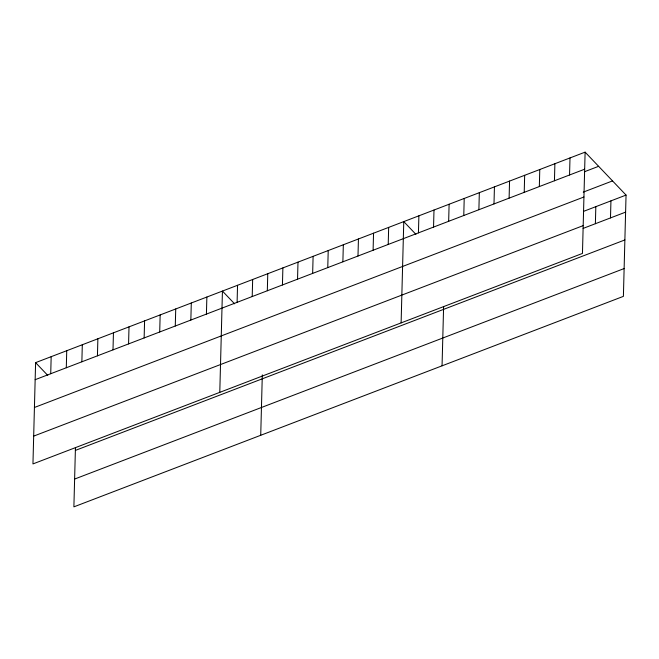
<?xml version="1.0" encoding="UTF-8"?>
<svg xmlns="http://www.w3.org/2000/svg" width="659" height="659" viewBox="0 0 659 659"><rect width="100%" height="100%" fill="white"/><g stroke="black" fill="none" stroke-linecap="round" stroke-linejoin="round"><path stroke-width="0.99" d="M35.602 362.639L32.95 463.92L582.457 253.427L585.11 152.147L35.602 362.639L47.761 375.391M50.727 373.727L51.171 356.676M66.295 367.763L66.74 350.712M75.447 447.445L73.89 506.853L623.398 296.361L626.05 195.08L585.11 152.147M81.864 361.799L82.309 344.748M97.433 355.835L97.878 338.784M113.002 349.871L113.447 332.82M128.571 343.907L129.016 326.856M144.14 337.943L144.585 320.892M159.709 331.979L160.153 314.928M175.278 326.016L175.731 308.964M190.846 320.052L191.299 303M206.415 314.088L206.868 297.036M219.785 392.352L222.437 291.072L234.596 303.824M237.1 302.333L237.545 285.281M252.208 296.542L252.661 279.49M260.725 435.286L262.307 374.889M267.323 290.759L267.768 273.707M282.431 284.968L282.884 267.916M297.547 279.177L297.992 262.125M312.654 273.386L313.107 256.335M327.77 267.603L328.215 250.552M342.878 261.812L343.331 244.761M357.994 256.022L358.438 238.97M373.101 250.239L373.546 233.187M388.217 244.448L388.662 227.396M401.117 322.885L403.769 221.605L415.928 234.357M418.44 232.866L418.885 215.814M433.548 227.083L433.993 210.032M442.057 365.827L443.614 306.419M448.664 221.292L449.109 204.241M463.771 215.501L464.216 198.45M478.887 209.719L479.332 192.667M493.995 203.928L494.439 186.876M509.11 198.137L509.555 181.085M524.218 192.354L524.663 175.302M539.334 186.563L539.779 169.511M554.441 180.772L554.886 163.72M569.549 174.981L570.002 157.929M595.382 223.714L595.827 206.662M610.489 217.923L610.942 200.871M35.158 379.691L584.665 169.198M584.451 171.744L598.619 166.315M583.264 192.131L612.54 180.912M34.425 407.484L583.94 196.992M583.553 211.366L626.05 195.08M33.675 436.118L583.19 225.625M583.1 228.418L625.605 212.132M75.365 450.418L624.872 239.934M74.615 479.06L624.122 268.567"/></g></svg>
